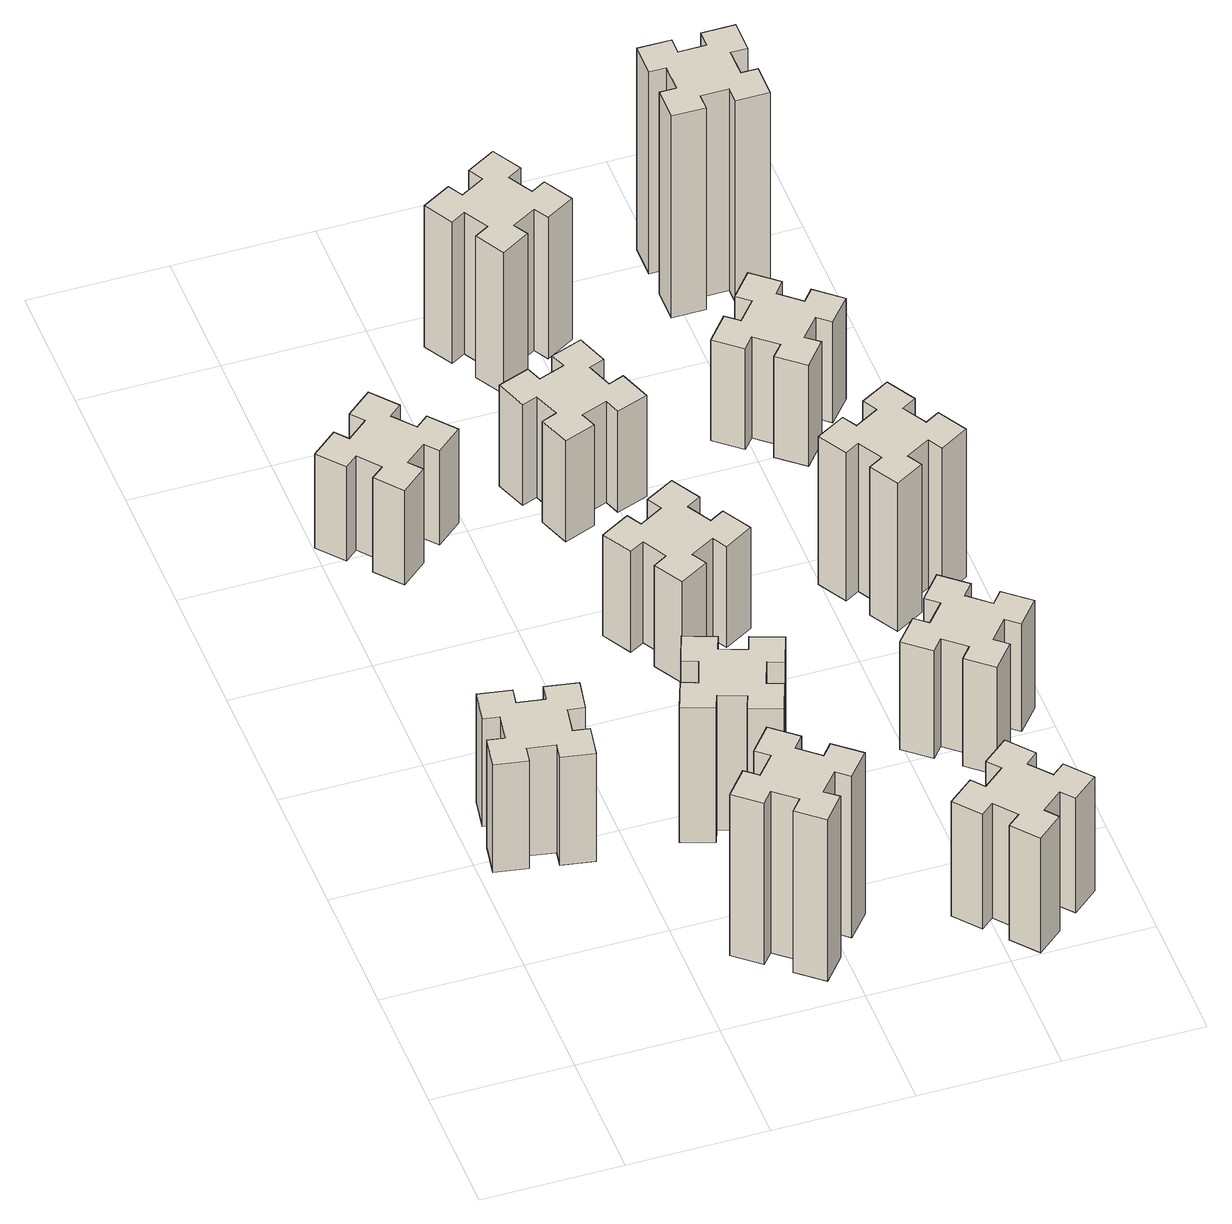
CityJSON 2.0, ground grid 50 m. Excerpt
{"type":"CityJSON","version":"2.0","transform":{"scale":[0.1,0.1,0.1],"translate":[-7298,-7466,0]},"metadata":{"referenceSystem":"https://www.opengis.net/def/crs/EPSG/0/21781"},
"CityObjects":{
"building1":{"type":"Building","attributes":{"class":"1000","function":"1000","usage":"1000","yearOfConstruction":2016,"roofType":"1000","measuredHeight":48,"storeysAboveGround":30,"storeysBelowGround":0},"geometry":[{"type":"Solid","lod":"1","boundaries":[[[[0,1,2,3,4,5,6,7,8,9,10,11,12,13,14,15,16,17,18,19]],[[17,16,20,21]],[[16,15,22,20]],[[15,14,23,22]],[[14,13,24,23]],[[13,12,25,24]],[[12,11,26,25]],[[11,10,27,26]],[[10,9,28,27]],[[9,8,29,28]],[[8,7,30,29]],[[7,6,31,30]],[[6,5,32,31]],[[5,4,33,32]],[[4,3,34,33]],[[3,2,35,34]],[[2,1,36,35]],[[1,0,37,36]],[[0,19,38,37]],[[19,18,39,38]],[[18,17,21,39]],[[24,25,26,27,28,29,30,31,32,33,34,35,36,37,38,39,21,20,22,23]]]]}]},
"building2":{"type":"Building","attributes":{"class":"1000","function":"1000","usage":"1000","yearOfConstruction":2016,"roofType":"1000","measuredHeight":72,"storeysAboveGround":30,"storeysBelowGround":0},"geometry":[{"type":"Solid","lod":"1","boundaries":[[[[40,41,42,43,44,45,46,47,48,49,50,51,52,53,54,55,56,57,58,59]],[[57,56,60,61]],[[56,55,62,60]],[[55,54,63,62]],[[54,53,64,63]],[[53,52,65,64]],[[52,51,66,65]],[[51,50,67,66]],[[50,49,68,67]],[[49,48,69,68]],[[48,47,70,69]],[[47,46,71,70]],[[46,45,72,71]],[[45,44,73,72]],[[44,43,74,73]],[[43,42,75,74]],[[42,41,76,75]],[[41,40,77,76]],[[40,59,78,77]],[[59,58,79,78]],[[58,57,61,79]],[[64,65,66,67,68,69,70,71,72,73,74,75,76,77,78,79,61,60,62,63]]]]}]},
"building3":{"type":"Building","attributes":{"class":"1000","function":"1000","usage":"1000","yearOfConstruction":2016,"roofType":"1000","measuredHeight":42,"storeysAboveGround":30,"storeysBelowGround":0},"geometry":[{"type":"Solid","lod":"1","boundaries":[[[[80,81,82,83,84,85,86,87,88,89,90,91,92,93,94,95,96,97,98,99]],[[97,96,100,101]],[[96,95,102,100]],[[95,94,103,102]],[[94,93,104,103]],[[93,92,105,104]],[[92,91,106,105]],[[91,90,107,106]],[[90,89,108,107]],[[89,88,109,108]],[[88,87,110,109]],[[87,86,111,110]],[[86,85,112,111]],[[85,84,113,112]],[[84,83,114,113]],[[83,82,115,114]],[[82,81,116,115]],[[81,80,117,116]],[[80,99,118,117]],[[99,98,119,118]],[[98,97,101,119]],[[104,105,106,107,108,109,110,111,112,113,114,115,116,117,118,119,101,100,102,103]]]]}]},
"building4":{"type":"Building","attributes":{"class":"1000","function":"1000","usage":"1000","yearOfConstruction":2016,"roofType":"1000","measuredHeight":60,"storeysAboveGround":30,"storeysBelowGround":0},"geometry":[{"type":"Solid","lod":"1","boundaries":[[[[120,121,122,123,124,125,126,127,128,129,130,131,132,133,134,135,136,137,138,139]],[[137,136,140,141]],[[136,135,142,140]],[[135,134,143,142]],[[134,133,144,143]],[[133,132,145,144]],[[132,131,146,145]],[[131,130,147,146]],[[130,129,148,147]],[[129,128,149,148]],[[128,127,150,149]],[[127,126,151,150]],[[126,125,152,151]],[[125,124,153,152]],[[124,123,154,153]],[[123,122,155,154]],[[122,121,156,155]],[[121,120,157,156]],[[120,139,158,157]],[[139,138,159,158]],[[138,137,141,159]],[[144,145,146,147,148,149,150,151,152,153,154,155,156,157,158,159,141,140,142,143]]]]}]},
"building5":{"type":"Building","attributes":{"class":"1000","function":"1000","usage":"1000","yearOfConstruction":2016,"roofType":"1000","measuredHeight":45,"storeysAboveGround":30,"storeysBelowGround":0},"geometry":[{"type":"Solid","lod":"1","boundaries":[[[[160,161,162,163,164,165,166,167,168,169,170,171,172,173,174,175,176,177,178,179]],[[177,176,180,181]],[[176,175,182,180]],[[175,174,183,182]],[[174,173,184,183]],[[173,172,185,184]],[[172,171,186,185]],[[171,170,187,186]],[[170,169,188,187]],[[169,168,189,188]],[[168,167,190,189]],[[167,166,191,190]],[[166,165,192,191]],[[165,164,193,192]],[[164,163,194,193]],[[163,162,195,194]],[[162,161,196,195]],[[161,160,197,196]],[[160,179,198,197]],[[179,178,199,198]],[[178,177,181,199]],[[184,185,186,187,188,189,190,191,192,193,194,195,196,197,198,199,181,180,182,183]]]]}]},
"building6":{"type":"Building","attributes":{"class":"1000","function":"1000","usage":"1000","yearOfConstruction":2016,"roofType":"1000","measuredHeight":45,"storeysAboveGround":30,"storeysBelowGround":0},"geometry":[{"type":"Solid","lod":"1","boundaries":[[[[200,201,202,203,204,205,206,207,208,209,210,211,212,213,214,215,216,217,218,219]],[[217,216,220,221]],[[216,215,222,220]],[[215,214,223,222]],[[214,213,224,223]],[[213,212,225,224]],[[212,211,226,225]],[[211,210,227,226]],[[210,209,228,227]],[[209,208,229,228]],[[208,207,230,229]],[[207,206,231,230]],[[206,205,232,231]],[[205,204,233,232]],[[204,203,234,233]],[[203,202,235,234]],[[202,201,236,235]],[[201,200,237,236]],[[200,219,238,237]],[[219,218,239,238]],[[218,217,221,239]],[[224,225,226,227,228,229,230,231,232,233,234,235,236,237,238,239,221,220,222,223]]]]}]},
"building7":{"type":"Building","attributes":{"class":"1000","function":"1000","usage":"1000","yearOfConstruction":2016,"roofType":"1000","measuredHeight":51,"storeysAboveGround":30,"storeysBelowGround":0},"geometry":[{"type":"Solid","lod":"1","boundaries":[[[[240,241,242,243,244,245,246,247,248,249,250,251,252,253,254,255,256,257,258,259]],[[257,256,260,261]],[[256,255,262,260]],[[255,254,263,262]],[[254,253,264,263]],[[253,252,265,264]],[[252,251,266,265]],[[251,250,267,266]],[[250,249,268,267]],[[249,248,269,268]],[[248,247,270,269]],[[247,246,271,270]],[[246,245,272,271]],[[245,244,273,272]],[[244,243,274,273]],[[243,242,275,274]],[[242,241,276,275]],[[241,240,277,276]],[[240,259,278,277]],[[259,258,279,278]],[[258,257,261,279]],[[264,265,266,267,268,269,270,271,272,273,274,275,276,277,278,279,261,260,262,263]]]]}]},
"building8":{"type":"Building","attributes":{"class":"1000","function":"1000","usage":"1000","yearOfConstruction":2016,"roofType":"1000","measuredHeight":63,"storeysAboveGround":30,"storeysBelowGround":0},"geometry":[{"type":"Solid","lod":"1","boundaries":[[[[280,281,282,283,284,285,286,287,288,289,290,291,292,293,294,295,296,297,298,299]],[[297,296,300,301]],[[296,295,302,300]],[[295,294,303,302]],[[294,293,304,303]],[[293,292,305,304]],[[292,291,306,305]],[[291,290,307,306]],[[290,289,308,307]],[[289,288,309,308]],[[288,287,310,309]],[[287,286,311,310]],[[286,285,312,311]],[[285,284,313,312]],[[284,283,314,313]],[[283,282,315,314]],[[282,281,316,315]],[[281,280,317,316]],[[280,299,318,317]],[[299,298,319,318]],[[298,297,301,319]],[[304,305,306,307,308,309,310,311,312,313,314,315,316,317,318,319,301,300,302,303]]]]}]},
"building9":{"type":"Building","attributes":{"class":"1000","function":"1000","usage":"1000","yearOfConstruction":2016,"roofType":"1000","measuredHeight":48,"storeysAboveGround":30,"storeysBelowGround":0},"geometry":[{"type":"Solid","lod":"1","boundaries":[[[[320,321,322,323,324,325,326,327,328,329,330,331,332,333,334,335,336,337,338,339]],[[337,336,340,341]],[[336,335,342,340]],[[335,334,343,342]],[[334,333,344,343]],[[333,332,345,344]],[[332,331,346,345]],[[331,330,347,346]],[[330,329,348,347]],[[329,328,349,348]],[[328,327,350,349]],[[327,326,351,350]],[[326,325,352,351]],[[325,324,353,352]],[[324,323,354,353]],[[323,322,355,354]],[[322,321,356,355]],[[321,320,357,356]],[[320,339,358,357]],[[339,338,359,358]],[[338,337,341,359]],[[344,345,346,347,348,349,350,351,352,353,354,355,356,357,358,359,341,340,342,343]]]]}]},
"building10":{"type":"Building","attributes":{"class":"1000","function":"1000","usage":"1000","yearOfConstruction":2016,"roofType":"1000","measuredHeight":66,"storeysAboveGround":30,"storeysBelowGround":0},"geometry":[{"type":"Solid","lod":"1","boundaries":[[[[360,361,362,363,364,365,366,367,368,369,370,371,372,373,374,375,376,377,378,379]],[[377,376,380,381]],[[376,375,382,380]],[[375,374,383,382]],[[374,373,384,383]],[[373,372,385,384]],[[372,371,386,385]],[[371,370,387,386]],[[370,369,388,387]],[[369,368,389,388]],[[368,367,390,389]],[[367,366,391,390]],[[366,365,392,391]],[[365,364,393,392]],[[364,363,394,393]],[[363,362,395,394]],[[362,361,396,395]],[[361,360,397,396]],[[360,379,398,397]],[[379,378,399,398]],[[378,377,381,399]],[[384,385,386,387,388,389,390,391,392,393,394,395,396,397,398,399,381,380,382,383]]]]}]},
"building11":{"type":"Building","attributes":{"class":"1000","function":"1000","usage":"1000","yearOfConstruction":2016,"roofType":"1000","measuredHeight":45,"storeysAboveGround":30,"storeysBelowGround":0},"geometry":[{"type":"Solid","lod":"1","boundaries":[[[[400,401,402,403,404,405,406,407,408,409,410,411,412,413,414,415,416,417,418,419]],[[417,416,420,421]],[[416,415,422,420]],[[415,414,423,422]],[[414,413,424,423]],[[413,412,425,424]],[[412,411,426,425]],[[411,410,427,426]],[[410,409,428,427]],[[409,408,429,428]],[[408,407,430,429]],[[407,406,431,430]],[[406,405,432,431]],[[405,404,433,432]],[[404,403,434,433]],[[403,402,435,434]],[[402,401,436,435]],[[401,400,437,436]],[[400,419,438,437]],[[419,418,439,438]],[[418,417,421,439]],[[424,425,426,427,428,429,430,431,432,433,434,435,436,437,438,439,421,420,422,423]]]]}]},
"building12":{"type":"Building","attributes":{"class":"1000","function":"1000","usage":"1000","yearOfConstruction":2016,"roofType":"1000","measuredHeight":90,"storeysAboveGround":30,"storeysBelowGround":0},"geometry":[{"type":"Solid","lod":"1","boundaries":[[[[440,441,442,443,444,445,446,447,448,449,450,451,452,453,454,455,456,457,458,459]],[[457,456,460,461]],[[456,455,462,460]],[[455,454,463,462]],[[454,453,464,463]],[[453,452,465,464]],[[452,451,466,465]],[[451,450,467,466]],[[450,449,468,467]],[[449,448,469,468]],[[448,447,470,469]],[[447,446,471,470]],[[446,445,472,471]],[[445,444,473,472]],[[444,443,474,473]],[[443,442,475,474]],[[442,441,476,475]],[[441,440,477,476]],[[440,459,478,477]],[[459,458,479,478]],[[458,457,461,479]],[[464,465,466,467,468,469,470,471,472,473,474,475,476,477,478,479,461,460,462,463]]]]}]}
},
"vertices":[
[345,1017,0],[362,1115,0],[421,1105,0],[442,1223,0],[324,1244,0],[314,1185,0],[215,1202,0],[226,1261,0],[107,1282,0],[87,1164,0],[146,1154,0],[128,1055,0],[69,1066,0],[48,947,0],[167,927,0],[177,986,0],[275,968,0],[265,909,0],[383,888,0],[404,1007,0],[275,968,480],[265,909,480],[177,986,480],[167,927,480],[48,947,480],[69,1066,480],[128,1055,480],[146,1154,480],[87,1164,480],[107,1282,480],[226,1261,480],[215,1202,480],[314,1185,480],[324,1244,480],[442,1223,480],[421,1105,480],[362,1115,480],[345,1017,480],[404,1007,480],[383,888,480],
[776,293,0],[853,229,0],[814,183,0],[906,106,0],[983,198,0],[937,236,0],[1002,313,0],[1048,274,0],[1125,366,0],[1033,443,0],[994,397,0],[918,462,0],[956,508,0],[864,585,0],[787,493,0],[833,454,0],[769,378,0],[723,416,0],[646,324,0],[738,247,0],[769,378,720],[723,416,720],[833,454,720],[787,493,720],[864,585,720],[956,508,720],[918,462,720],[994,397,720],[1033,443,720],[1125,366,720],[1048,274,720],[1002,313,720],[937,236,720],[983,198,720],[906,106,720],[814,183,720],[853,229,720],[776,293,720],[738,247,720],[646,324,720],
[278,2449,0],[354,2513,0],[393,2467,0],[485,2544,0],[408,2636,0],[362,2598,0],[297,2674,0],[343,2713,0],[266,2805,0],[174,2728,0],[213,2682,0],[136,2617,0],[98,2663,0],[6,2586,0],[83,2494,0],[129,2533,0],[193,2456,0],[147,2418,0],[224,2326,0],[316,2403,0],[193,2456,420],[147,2418,420],[129,2533,420],[83,2494,420],[6,2586,420],[98,2663,420],[136,2617,420],[213,2682,420],[174,2728,420],[266,2805,420],[343,2713,420],[297,2674,420],[362,2598,420],[408,2636,420],[485,2544,420],[393,2467,420],[354,2513,420],[278,2449,420],[316,2403,420],[224,2326,420],
[972,901,0],[1006,995,0],[1062,974,0],[1103,1087,0],[990,1128,0],[970,1072,0],[876,1106,0],[897,1162,0],[784,1203,0],[743,1090,0],[799,1070,0],[765,976,0],[709,997,0],[667,884,0],[780,843,0],[801,899,0],[895,865,0],[874,809,0],[987,767,0],[1028,880,0],[895,865,600],[874,809,600],[801,899,600],[780,843,600],[667,884,600],[709,997,600],[765,976,600],[799,1070,600],[743,1090,600],[784,1203,600],[897,1162,600],[876,1106,600],[970,1072,600],[990,1128,600],[1103,1087,600],[1062,974,600],[1006,995,600],[972,901,600],[1028,880,600],[987,767,600],
[865,1814,0],[915,1727,0],[863,1697,0],[923,1593,0],[1027,1653,0],[997,1705,0],[1084,1755,0],[1114,1703,0],[1218,1763,0],[1158,1867,0],[1106,1837,0],[1056,1924,0],[1108,1954,0],[1048,2058,0],[944,1998,0],[974,1946,0],[887,1896,0],[857,1948,0],[753,1888,0],[813,1784,0],[887,1896,450],[857,1948,450],[974,1946,450],[944,1998,450],[1048,2058,450],[1108,1954,450],[1056,1924,450],[1106,1837,450],[1158,1867,450],[1218,1763,450],[1114,1703,450],[1084,1755,450],[997,1705,450],[1027,1653,450],[923,1593,450],[863,1697,450],[915,1727,450],[865,1814,450],[813,1784,450],[753,1888,450],
[876,2445,0],[970,2479,0],[990,2423,0],[1103,2464,0],[1062,2577,0],[1006,2556,0],[972,2650,0],[1028,2670,0],[987,2783,0],[874,2742,0],[895,2686,0],[801,2652,0],[780,2708,0],[667,2667,0],[709,2554,0],[765,2575,0],[799,2481,0],[743,2460,0],[784,2347,0],[897,2389,0],[799,2481,450],[743,2460,450],[765,2575,450],[709,2554,450],[667,2667,450],[780,2708,450],[801,2652,450],[895,2686,450],[874,2742,450],[987,2783,450],[1028,2670,450],[972,2650,450],[1006,2556,450],[1062,2577,450],[1103,2464,450],[990,2423,450],[970,2479,450],[876,2445,450],[897,2389,450],[784,2347,450],
[1658,129,0],[1734,193,0],[1773,147,0],[1865,224,0],[1788,316,0],[1742,278,0],[1677,354,0],[1723,393,0],[1646,485,0],[1554,408,0],[1593,362,0],[1516,297,0],[1478,343,0],[1386,266,0],[1463,174,0],[1509,213,0],[1573,136,0],[1527,98,0],[1604,6,0],[1696,83,0],[1573,136,510],[1527,98,510],[1509,213,510],[1463,174,510],[1386,266,510],[1478,343,510],[1516,297,510],[1593,362,510],[1554,408,510],[1646,485,510],[1723,393,510],[1677,354,510],[1742,278,510],[1788,316,510],[1865,224,510],[1773,147,510],[1734,193,510],[1658,129,510],[1696,83,510],[1604,6,510],
[1006,3317,0],[956,3404,0],[1008,3434,0],[948,3538,0],[844,3478,0],[874,3426,0],[787,3376,0],[757,3428,0],[653,3368,0],[713,3264,0],[765,3294,0],[815,3207,0],[763,3177,0],[823,3073,0],[927,3133,0],[897,3185,0],[984,3235,0],[1014,3183,0],[1118,3243,0],[1058,3347,0],[984,3235,630],[1014,3183,630],[897,3185,630],[927,3133,630],[823,3073,630],[763,3177,630],[815,3207,630],[765,3294,630],[713,3264,630],[653,3368,630],[757,3428,630],[787,3376,630],[874,3426,630],[844,3478,630],[948,3538,630],[1008,3434,630],[956,3404,630],[1006,3317,630],[1058,3347,630],[1118,3243,630],
[1777,976,0],[1842,1053,0],[1888,1014,0],[1965,1106,0],[1873,1183,0],[1834,1137,0],[1758,1202,0],[1796,1248,0],[1704,1325,0],[1627,1233,0],[1673,1194,0],[1609,1118,0],[1563,1156,0],[1486,1064,0],[1578,987,0],[1616,1033,0],[1693,969,0],[1654,923,0],[1746,846,0],[1823,938,0],[1693,969,480],[1654,923,480],[1616,1033,480],[1578,987,480],[1486,1064,480],[1563,1156,480],[1609,1118,480],[1673,1194,480],[1627,1233,480],[1704,1325,480],[1796,1248,480],[1758,1202,480],[1834,1137,480],[1873,1183,480],[1965,1106,480],[1888,1014,480],[1842,1053,480],[1777,976,480],[1823,938,480],[1746,846,480],
[1846,1837,0],[1796,1924,0],[1848,1954,0],[1788,2058,0],[1684,1998,0],[1714,1946,0],[1627,1896,0],[1597,1948,0],[1493,1888,0],[1553,1784,0],[1605,1814,0],[1655,1727,0],[1603,1697,0],[1663,1593,0],[1767,1653,0],[1737,1705,0],[1824,1755,0],[1854,1703,0],[1958,1763,0],[1898,1867,0],[1824,1755,660],[1854,1703,660],[1737,1705,660],[1767,1653,660],[1663,1593,660],[1603,1697,660],[1655,1727,660],[1605,1814,660],[1553,1784,660],[1493,1888,660],[1597,1948,660],[1627,1896,660],[1714,1946,660],[1684,1998,660],[1788,2058,660],[1848,1954,660],[1796,1924,660],[1846,1837,660],[1898,1867,660],[1958,1763,660],
[1734,2717,0],[1658,2782,0],[1696,2828,0],[1604,2905,0],[1527,2813,0],[1573,2774,0],[1509,2698,0],[1463,2736,0],[1386,2644,0],[1478,2567,0],[1516,2613,0],[1593,2549,0],[1554,2503,0],[1646,2426,0],[1723,2518,0],[1677,2556,0],[1742,2633,0],[1788,2594,0],[1865,2686,0],[1773,2763,0],[1742,2633,450],[1788,2594,450],[1677,2556,450],[1723,2518,450],[1646,2426,450],[1554,2503,450],[1593,2549,450],[1516,2613,450],[1478,2567,450],[1386,2644,450],[1463,2736,450],[1509,2698,450],[1573,2774,450],[1527,2813,450],[1604,2905,450],[1696,2828,450],[1658,2782,450],[1734,2717,450],[1773,2763,450],[1865,2686,450],
[1575,3295,0],[1675,3295,0],[1675,3235,0],[1795,3235,0],[1795,3355,0],[1735,3355,0],[1735,3455,0],[1795,3455,0],[1795,3575,0],[1675,3575,0],[1675,3515,0],[1575,3515,0],[1575,3575,0],[1455,3575,0],[1455,3455,0],[1515,3455,0],[1515,3355,0],[1455,3355,0],[1455,3235,0],[1575,3235,0],[1515,3355,900],[1455,3355,900],[1515,3455,900],[1455,3455,900],[1455,3575,900],[1575,3575,900],[1575,3515,900],[1675,3515,900],[1675,3575,900],[1795,3575,900],[1795,3455,900],[1735,3455,900],[1735,3355,900],[1795,3355,900],[1795,3235,900],[1675,3235,900],[1675,3295,900],[1575,3295,900],[1575,3235,900],[1455,3235,900]
]}
